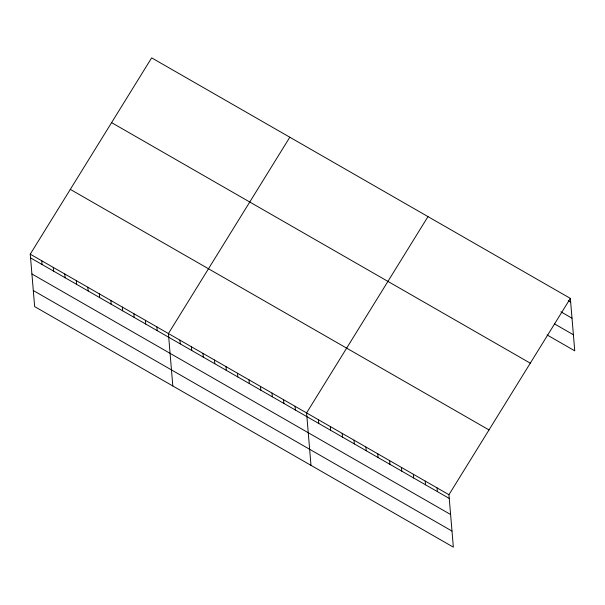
<?xml version="1.0" encoding="UTF-8"?>
<svg xmlns="http://www.w3.org/2000/svg" width="605" height="605" viewBox="0 0 605 605"><rect width="100%" height="100%" fill="white"/><g stroke="black" fill="none" stroke-linecap="round" stroke-linejoin="round"><path stroke-width="0.91" d="M570.349 298.394L448.94 494.716L453.349 547.147L34.651 306.606L30.25 254.168L151.651 57.853L570.349 298.394L574.75 350.832L547.071 334.928M289.825 137.229L168.417 333.552L172.818 385.99M427.992 216.605L306.584 412.928L310.993 465.366M568.284 300.745L570.659 302.114M560.933 311.825L572.012 318.192M554.422 323.849L573.396 334.754M111.592 122.633L530.283 363.181M70.316 189.388L489.006 429.928M30.25 254.168L448.94 494.716M30.56 257.889L449.258 498.429M31.914 273.967L450.604 514.507M33.305 290.529L451.995 531.069M437.082 487.895L437.392 491.615M425.217 481.081L425.527 484.802M413.351 474.267L413.669 477.988M401.493 467.453L401.803 471.166M389.628 460.632L389.938 464.353M377.762 453.818L378.08 457.539M365.904 447.004L366.214 450.725M354.038 440.19L354.349 443.911M342.173 433.377L342.49 437.09M330.315 426.555L330.625 430.276M318.449 419.741L318.759 423.462M295.074 406.31L295.384 410.031M283.556 399.701L283.874 403.414M272.046 393.084L272.356 396.804M260.528 386.466L260.846 390.187M249.018 379.857L249.328 383.57M237.5 373.24L237.818 376.96M225.99 366.622L226.3 370.343M214.473 360.005L214.79 363.726M202.962 353.396L203.272 357.109M191.445 346.778L191.762 350.499M179.935 340.161L180.245 343.882M156.907 326.934L157.217 330.655M145.389 320.317L145.699 324.038M133.879 313.708L134.189 317.421M122.361 307.09L122.671 310.811M110.851 300.473L111.161 304.194M99.333 293.856L99.643 297.577M87.823 287.246L88.133 290.96M76.306 280.629L76.616 284.35M64.796 274.012L65.106 277.733M53.278 267.402L53.588 271.116M41.768 260.785L42.078 264.506"/></g></svg>
